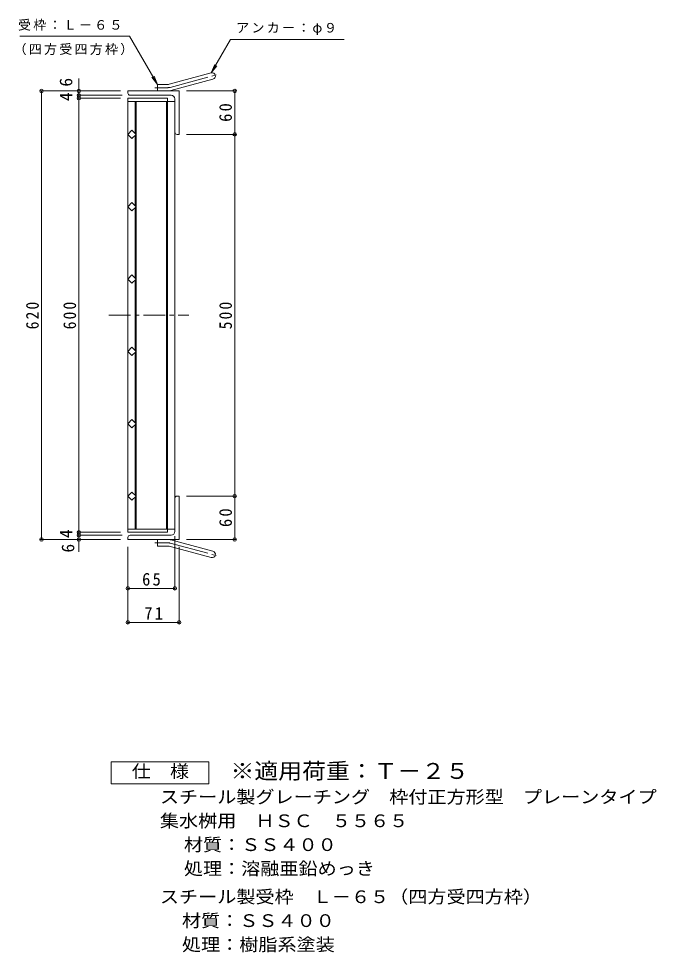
# Model space of a CAD drawing. Units: millimetres at full size, sheet at 1:6. Extents: x -877 to 1082, y -820 to 765.
# Drawn here: x 201 to 1082, y -664 to 626 of the extents above; entities that cross this region are included whole.
import ezdxf
from ezdxf.enums import TextEntityAlignment as Align

# ---------------------------------------------------------------- set-up
doc = ezdxf.new("R2010")
doc.units = ezdxf.units.MM
doc.header["$LTSCALE"] = 6
doc.header["$PDMODE"] = 32
doc.header["$PDSIZE"] = 4.8
doc.linetypes.add('CHAIN1', pattern=[8, 5, -1, 1, -1])
doc.linetypes.add('CHAIN2', pattern=[12, 9, -1, 1, -1])
for name, color, linetype, lineweight in [('B-1_ピット', 2, 'Continuous', 9), ('B-2_蓋', 3, 'Continuous', 9), ('B-4_寸法', 7, 'Continuous', 9), ('B-5_仕様文', 7, 'Continuous', 9), ('F-4_F-4ﾚｲﾔ', 2, 'Continuous', 9)]:
    doc.layers.add(name, color=color, linetype=linetype, lineweight=lineweight)
doc.layers.add('F-5_F-5ﾚｲﾔ', color=2, linetype='Continuous')
doc.styles.add('ＭＳ ゴシック', font='')
doc.styles.get('ＭＳ ゴシック').set_extended_font_data('MS Gothic')

msp = doc.modelspace()

# ---------------------------------------------------------------- linework, layer by layer
at = {"layer": 'B-1_ピット'}
for p, q in [((409.018, 535.816), (467.209, 551.408)), ((411.347, 527.122), (469.538, 542.715)), ((392.874, 526.509), (392.874, 535.509)), ((406.689, 535.509), (392.874, 535.509)), ((422.874, 526.509), (351.874, 526.509)), ((351.874, 523.509), (351.874, 526.509)), ((354.874, 520.509), (411.874, 520.509)), ((422.874, 526.509), (422.874, 466.509)), ((416.874, 469.509), (416.874, 515.509)), ((419.873, 466.509), (422.874, 466.509)), ((416.874, -36.491), (416.874, -82.491)), ((419.873, -33.491), (422.874, -33.491)), ((422.874, -93.491), (422.874, -33.491)), ((354.874, -87.49), (411.874, -87.49)), ((351.874, -90.491), (351.874, -93.491)), ((422.874, -93.491), (351.874, -93.491)), ((392.874, -93.491), (392.874, -102.491)), ((406.689, -102.491), (392.874, -102.491)), ((409.018, -102.797), (467.209, -118.389)), ((411.347, -94.104), (469.538, -109.696))]:
    msp.add_line(p, q, dxfattribs=at)
at = {"layer": 'B-1_ピット', "linetype": 'CHAIN2'}
for p, q in [((410.183, 531.469), (475.349, 548.93)), ((406.689, 531.009), (389.069, 531.009)), ((406.689, -97.991), (389.069, -97.991)), ((410.183, -98.451), (475.349, -115.912))]:
    msp.add_line(p, q, dxfattribs=at)
at = {"layer": 'B-1_ピット'}
for centre, radius, start, end in [((468.374, 547.061), 4.5, 285.00014, 104.99991), ((406.689, 544.509), 9, 270, 285.00002), ((354.874, 523.509), 3, 180, 270), ((406.689, 544.509), 18, 270, 285), ((411.874, 515.509), 5, 0, 90), ((419.873, 469.509), 3, 180, 270), ((419.873, -36.491), 3, 90, 180), ((354.874, -90.491), 3, 90, 180), ((411.874, -82.491), 5, 270, 0), ((406.689, -111.491), 18, 75, 90), ((406.689, -111.491), 9, 74.99998, 90), ((468.374, -114.043), 4.5, 255.00009, 74.99986)]:
    msp.add_arc(centre, radius, start, end, dxfattribs=at)
at = {"layer": 'B-1_ピット', "linetype": 'CHAIN2'}
for centre, start, end in [((406.689, 544.509), 270, 284.99995), ((406.689, -111.491), 75.00005, 90)]:
    msp.add_arc(centre, 13.5, start, end, dxfattribs=at)
at = {"layer": 'B-2_蓋'}
for p, q in [((351.874, -83.491), (351.874, 516.509)), ((351.874, 516.509), (406.874, 516.509)), ((406.874, 516.509), (406.874, 512.009)), ((351.874, 512.009), (416.873, 512.009)), ((361.874, 512.009), (361.874, 467.823)), ((363.374, 512.009), (363.374, -78.991)), ((405.374, 512.009), (405.374, -78.991)), ((406.874, 512.009), (406.874, -78.991)), ((416.874, 512.009), (416.874, -78.991)), ((357.531, 472.166), (363.187, 466.509)), ((361.874, 465.196), (361.874, 367.823)), ((361.874, 365.196), (361.874, 267.823)), ((361.874, 265.196), (361.874, 167.823)), ((361.874, 165.196), (361.874, 67.823)), ((361.874, 65.196), (361.874, -32.177)), ((361.874, -34.804), (361.874, -78.991)), ((351.874, -78.991), (416.873, -78.991)), ((351.874, -83.491), (406.874, -83.491)), ((406.874, -83.491), (406.874, -78.991))]:
    msp.add_line(p, q, dxfattribs=at)
at = {"layer": 'B-2_蓋', "linetype": 'CHAIN1'}
msp.add_line((325.393, 216.509), (436.24, 216.509), dxfattribs=at)
at = {"layer": 'B-2_蓋'}
msp.add_lwpolyline([(363.187, 466.509), (357.531, 460.853), (351.874, 466.509), (357.531, 472.166)], dxfattribs=at)
for points in [[(363.187, 366.51), (357.531, 360.853), (351.874, 366.51), (357.531, 372.166)], [(363.187, 266.509), (357.531, 260.853), (351.874, 266.509), (357.531, 272.166)], [(363.187, 166.51), (357.531, 160.853), (351.874, 166.51), (357.531, 172.166)], [(363.187, 66.509), (357.531, 60.853), (351.874, 66.509), (357.531, 72.166)], [(363.187, -33.491), (357.531, -39.147), (351.874, -33.491), (357.531, -27.834)]]:
    msp.add_lwpolyline(points, close=True, dxfattribs=at)
at = {"layer": 'B-4_寸法'}
for p, q in [((284.139, 526.509), (284.139, 543.509)), ((231.058, 526.509), (341.874, 526.509)), ((232.558, 526.509), (232.558, -93.491)), ((282.639, 520.509), (343.874, 520.509)), ((282.639, 516.509), (341.874, 516.509)), ((284.139, 526.509), (284.139, 520.509)), ((284.139, 520.509), (284.139, 516.509)), ((284.139, 516.509), (284.139, -83.491)), ((501.05, 526.509), (432.874, 526.509)), ((499.55, 526.509), (499.55, 466.509)), ((501.05, 466.509), (432.874, 466.509)), ((499.55, 466.509), (499.55, -33.491)), ((501.05, -33.491), (432.874, -33.491)), ((499.55, -33.491), (499.55, -93.491)), ((282.639, -83.491), (341.874, -83.491)), ((282.639, -87.491), (343.874, -87.491)), ((284.139, -83.491), (284.139, -87.491)), ((284.139, -87.491), (284.139, -93.491)), ((416.873, -162.497), (416.873, -88.991)), ((231.058, -93.491), (341.874, -93.491)), ((284.139, -93.491), (284.139, -110.491)), ((501.05, -93.491), (432.874, -93.491)), ((351.874, -209.512), (351.874, -103.491)), ((422.874, -209.512), (422.874, -103.491)), ((351.874, -160.997), (416.873, -160.997)), ((351.874, -208.012), (422.874, -208.012))]:
    msp.add_line(p, q, dxfattribs=at)
for p in [(232.558, 526.509), (284.139, 526.509), (284.139, 520.509), (284.139, 516.509), (499.55, 526.509), (499.55, 466.509), (499.55, -33.491), (284.139, -83.491), (284.139, -87.491), (232.558, -93.491), (284.139, -93.491), (499.55, -93.491), (351.874, -160.997), (416.873, -160.997), (351.874, -208.012), (422.874, -208.012)]:
    msp.add_point(p, dxfattribs=at)
at = {"layer": 'B-5_仕様文'}
for p, q in [((202.441, 602.183), (354.379, 602.183)), ((392.874, 535.509), (354.379, 602.183)), ((467.209, 551.408), (471.992, 562.956)), ((467.209, 551.408), (474.818, 561.325)), ((392.874, 535.509), (385.264, 545.426)), ((392.874, 535.509), (388.09, 547.058))]:
    msp.add_line(p, q, dxfattribs=at)
msp.add_lwpolyline([(467.209, 551.408), (493.854, 597.559), (650.98, 597.559)], dxfattribs=at)
at = {"layer": 'F-4_F-4ﾚｲﾔ'}
msp.add_lwpolyline([(328.736, -430.969), (328.736, -400.969), (463.736, -400.969), (463.736, -430.969)], close=True, dxfattribs=at)

# ---------------------------------------------------------------- texts
at = {"layer": 'B-4_寸法', "color": 2, "style": 'ＭＳ ゴシック'}
for s, p in [('6', (280.386, 532.509)), ('4', (280.539, 512.509)), ('4', (280.539, -91.491)), ('6', (283.139, -111.491))]:
    msp.add_text(s, height=17.6, rotation=90, dxfattribs=at).set_placement(p, align=Align.BOTTOM_LEFT)
at = {"layer": 'B-4_寸法', "color": 2, "char_height": 17.6, "attachment_point": 7, "rotation": 90, "style": 'ＭＳ ゴシック'}
for s, insert in [('\\T1.27;\\W0.95;60', (495.95, 483.759)), ('\\T1.27;\\W0.9;620', (228.958, 197.009)), ('\\T1.27;\\W0.9;600', (280.539, 197.009)), ('\\T1.27;\\W0.9;500', (495.95, 197.009)), ('\\T1.27;\\W0.95;60', (495.95, -76.241))]:
    msp.add_mtext(s, dxfattribs=dict(at, insert=insert))
at = {"layer": 'B-4_寸法', "color": 2, "char_height": 17.6, "attachment_point": 7, "style": 'ＭＳ ゴシック'}
for s, insert in [('\\T1.27;\\W0.95;65', (371.624, -157.397)), ('\\T1.27;\\W0.95;71', (374.624, -204.412))]:
    msp.add_mtext(s, dxfattribs=dict(at, insert=insert))
at = {"layer": 'B-5_仕様文', "char_height": 13.2, "attachment_point": 7, "style": 'ＭＳ ゴシック'}
for s, insert in [('\\T1.17;受枠：Ｌ－６５', (200.052, 609.76)), ('\\T1.17;アンカー：φ９', (501.689, 603.694)), ('\\T1.17;（四方受四方枠）', (193.947, 575.937))]:
    msp.add_mtext(s, dxfattribs=dict(at, insert=insert))
at = {"layer": 'F-4_F-4ﾚｲﾔ', "style": 'ＭＳ ゴシック', "width": 1.1}
for s, p in [('仕\u3000様', (357.236, -427.969)), ('スチール製グレーチング\u3000枠付正方形型\u3000プレーンタイプ', (396.236, -463.322)), ('集水桝用\u3000ＨＳＣ\u3000５５６５', (396.236, -496.322)), ('材質：ＳＳ４００', (429.363, -529.32)), ('処理：溶融亜鉛めっき', (429.363, -562.321)), ('スチール製受枠\u3000Ｌ－６５（四方受四方枠）', (396.236, -601.321)), ('材質：ＳＳ４００', (426.664, -634.321)), ('処理：樹脂系塗装', (426.664, -667.321))]:
    msp.add_text(s, height=17.6, dxfattribs=at).set_placement(p, align=Align.BOTTOM_LEFT)
at = {"layer": 'F-5_F-5ﾚｲﾔ', "color": 3, "style": 'ＭＳ ゴシック', "width": 1.1}
msp.add_text('※適用荷重：Ｔ－２５', height=21.99, dxfattribs=at).set_placement((493.736, -430.969), align=Align.BOTTOM_LEFT)

doc.saveas('drawing.dxf')
